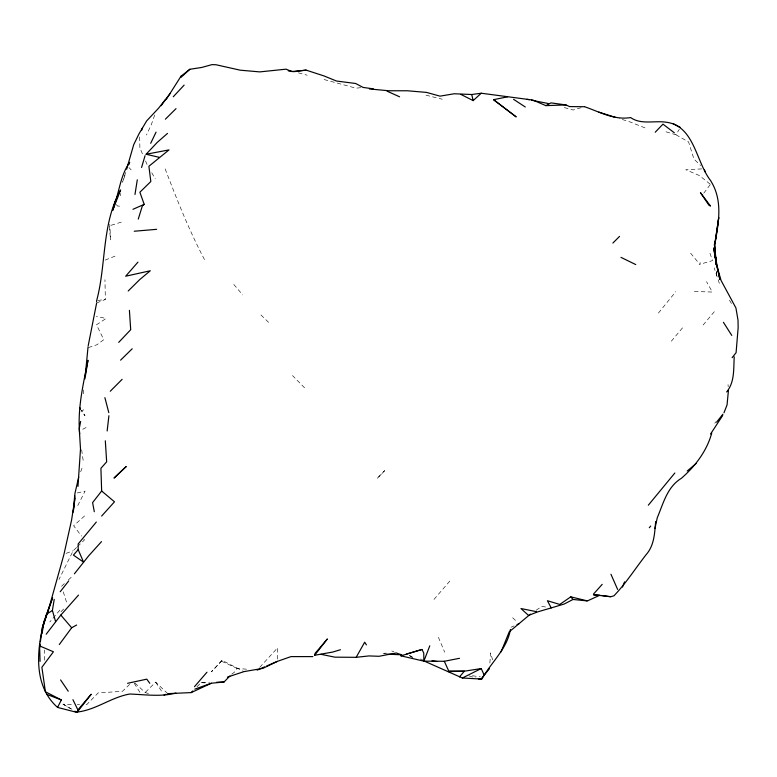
<?xml version="1.0" encoding="UTF-8"?>
<svg xmlns="http://www.w3.org/2000/svg" width="777" height="777" viewBox="0 0 777 777"><rect width="100%" height="100%" fill="white"/><g stroke="black" fill="none" stroke-linecap="round" stroke-linejoin="round"><path stroke-width="0.58" stroke-dasharray="3.88 2.91" d="M44.299 660.227L44.415 650.009M139.675 136.946L139.879 147.844L143.172 155.497M277.399 659.119L277.642 647.804L259.528 667.55M489.879 663.043L490.608 652.894L493.142 661.829M120.454 195.746L120.668 193.473M125.66 172.436L122.543 182.206L125.719 173.358M222.096 660.343L211.402 671.852L222.096 660.343L243.988 671.619M154.691 115.035L151.389 124.446L146.465 135.004M80.662 471.843L82.216 467.705M76.622 547.445L73.145 550.796L58.965 579.525M77.749 505.613L85.052 491.122L77.176 492.968M666.006 131.818L675.912 134.761L679.302 129.312M246.532 669.211L237.102 668.395L234.236 672.377L231.575 674.281M703.748 193.23L710.421 184.363L709.508 182.139M658.41 313.073L675.835 291.628M59.848 610.12L49.767 622.018M714.762 423.232L716.005 421.746M671.328 341.22L682.837 327.476M703.098 325.058L714.296 311.703M449.834 581.06L432.235 601.456M60.956 611.771L64.229 608.498M196.94 686.8L201.058 682.662L209.508 682.429M167.696 693.638L155.653 682.128L145.173 692.521L143.23 693.531M77.496 546.6L84.46 539.908L82.294 537.072M129.71 684.343L122.416 691.355L98.213 692.89L86.742 704.593L84.372 704.554M61.509 586.246L64.938 583.09M68.366 579.933L72.649 575.99M84.576 515.977L73.621 525.747L81.566 536.13M536.149 610.266L541.87 606.39L546.542 607.158M115.035 256.148L104.477 260.363M82.683 429.312L87.762 426.68M83.78 409.819L81.4 410.878L84.994 415.724L81.468 410.256M511.062 627.224L514.053 625.903M121.309 222.125L110.256 225.563M96.63 303.001L105.361 299.436L104.944 279.739M66.026 553.399L73.145 550.796M88.364 347.591L96.979 344.745L103.768 339.685L96.503 324.786L106.022 318.512L96.309 316.239M581.118 107.702L573.144 110.013L561.985 106.935M97.747 300.495L105.361 299.436M360.742 87.684L356.031 88.18L323.679 79.429M701.738 168.9L685.741 169.726L699.455 175.573L710.421 184.363M386.907 653.195L382.255 653.302L386.082 654.117M70.94 708.867L63.063 704.195L72.533 704.351M77.273 704.438L79.633 704.477M694.356 291.501L712.334 292.035L706.526 281.624M119.58 206.158L117.541 206.051L116.307 204.536M201.058 682.662L205.623 682.915M472.416 675.757L480.38 676.825M420.202 659.061L422.571 659.411M425.961 95.163L442.249 99.233M298.417 72.844L307.177 75.223M645.017 127.875L629.351 121.688L619.162 118.531M148.465 693.511L145.173 692.521L134.693 682.837M131.196 169.91L128.972 167.579M469.065 675.903L476.01 678.049M391.744 650.98L393.939 651.825M221.766 661.324L237.102 668.395M675.912 134.761L688.587 141.929L693.919 158.994L700.66 165.52M63.063 704.195L71.94 709.255M409.547 655.38L413.626 657.769M409.372 655.633L412.334 657.585M512.635 617.725L517.433 622.212M304.574 387.82L292.492 375.544M260.926 314.938L270.396 324.087M233.79 284.431L242.715 294.91M690.588 253.166L697.484 261.519L700.436 262.976L699.145 264.501L712.48 260.616L709.508 251.903M155.653 682.128L162.772 693.026M134.236 683.274L140.647 693.521M729.506 300.184L732.449 305.254M151.738 172.717L155.245 178.904M147.067 164.462L145.532 160.965M204.497 259.576C189.093 230.419 176.903 199.563 165.132 168.813M438.383 637.227L444.706 652.224M719.366 283.44L714.18 267.861M63.267 591.831L67.143 604.108M81.634 449.776L83.314 461.48M109.236 226.321L110.577 239.86L109.78 224.232M728.03 384.547L728.204 386.771M716.53 271.435L716.792 276.962L716.588 271.396M83.576 389.918L83.693 396.056M384.683 470.658L376.942 478.671L384.683 470.658"/><path stroke-width="1.17" d="M85.509 375.369L87.976 360.305C83.178 384.566 77.292 409.1 79.691 433.993M734.236 356.847C733.469 368.822 734.838 382.041 726.641 391.977M84.946 378.846L88.054 346.814M77.972 486.412L80.497 449.057L79.254 428.574L80.643 421.425M74.67 495.891L73.242 512.082L74.262 503.933M587.558 600.844L599.931 595.192L593.56 594.813L610.907 596.668L613.927 595.833C625.98 583.255 635.343 568.492 646.105 554.691C654.36 545.376 654.593 533.275 655.662 521.571M107.158 430.982L108.906 415.724M74.553 501.602L74.922 493.492L78.72 477.02M40.064 644.026L39.588 647.435L39.986 645.143M40.385 641.763L42.308 628.146L44.221 621.095L46.533 614.248L52.399 610.46L54.225 599.388M96.513 301.641L96.659 300.65C106.439 264.073 101.554 223.931 120.61 189.986L112.859 209.887L115.346 201.272L112.859 210.363M74.99 498.106L71.571 520.143L63.879 554.661L49.913 604.632L42.308 628.146L52.583 597.756M134.975 194.473L137.296 179.798M42.007 633.692L44.221 621.095C36.723 649.698 33.061 685.693 57.576 707.429L76.855 712.373L74.883 711.208M88.209 345.716L96.63 303.001M654.943 528.593L657.255 517.783C663.296 503.545 667.152 486.917 681.361 478.321C695.23 466.249 706.827 451.039 711.732 433.08M314.656 655.283L315.035 653.457L327.37 638.947L314.656 655.283L332.799 652.039L340.462 649.718M126.651 169.211L133.702 144.697L139.015 133.799L146.668 120.891L158.518 108.275L170.328 93.318M510.44 629.428C507.119 649.067 491.093 662.305 481.886 679.098L462.373 678L423.251 660.635M77.273 712.053L77.894 709.916L91.21 694.22L77.273 712.053C96.144 709.867 111.13 697.29 129.691 694.026C145.114 694.57 160.684 696.998 175.913 693.103M141.569 167.482L145.046 155.711M141.628 130.419L142.278 128.244M138.257 219.095L142.356 205.895L144.201 204.351L139.879 192.24L150.825 181.527L148.893 166.259L168.998 149.903L146.105 154.254L157.255 142.385L167.492 133.411M115.074 203.02C119.522 189.297 121.086 174.427 129.681 162.306L128.885 164.52M45.688 616.87L52.545 597.969M429.788 645.804L423.883 661.149L400.971 655.846L401.602 654.788L396.212 652.971L379.079 656.293L368.92 655.924L356.167 657.323L334.897 657.167L320.94 654.312M723.979 412.781L727.049 404.924L728.467 390.112M622.503 587.053L624.591 581.856M501.107 651.845L509.217 631.856L530.429 614.131M150.68 143.308L156.051 132.158M373.358 88.85L363.102 87.432L355.643 83.489L336.48 81.031L324.087 75.961L306.119 70.124L291.948 71.571L286.053 69.172L259.761 71.892L240.2 70.183L215.948 64.734L211.995 64.627L201.583 67.482L189.86 69.279L180.973 76.253L166.259 99.437M57.576 707.429L61.334 699.951L45.396 691.744L41.88 667.249L53.419 651.777L39.588 645.881L40.074 661.353M356.167 657.323L364.685 642.181L366.414 644.881M722.707 415.433L710.557 434.013M161.15 105.711L165.618 99.485M59.305 644.531L71.678 627.758L76.622 625.029M46.183 634.217L60.81 615.093L78.506 595.095M105.322 440.802L106.653 461.849L100.913 468.317L101.651 491.006L92.599 502.602L94.308 511.722M74.388 573.814L88.588 555.934L101.496 541.627M60.208 591.734L68.726 580.924M732.138 357.673L736.081 352.7L738.15 327.709L738.024 320.202L735.926 307.964L721.027 280.371L716.345 263.908L713.626 247.97L719.861 279.477L716.345 263.908L714.481 248.922L714.976 253.71M716.579 422.173L722.911 414.219M489.471 668.686L480.642 679.477L478.331 678.768M649.31 527.738L650.67 526.048M648.319 505.205L674.854 472.999M459.518 676.884L464.355 671.192L481.216 668.57L484.343 675.466M194.473 686.683L206.964 672.212M137.956 262.121L125.67 276.223L150.291 270.765L139.675 279.623L128.195 291.016M78.205 549.66L73.407 555.099L83.547 562.13L78.205 549.66L78.166 543.978L96.319 522.047M593.443 594.152L602.214 584.333M101.632 516.074L114.491 501.806L101.651 491.006M173.242 96.785L184.13 85.111M118.696 342.385L130.701 329.71L129.409 310.344M655.234 132.216L662.956 124.145L674.368 132.818M194.823 689.141L211.334 683.226L224.009 682.021L229.895 676M110.256 391.239L122.135 379.341M167.696 693.638L191.171 692.598L192.813 690.938M612.868 243.065L619.541 236.393M165.375 119.192L176.01 108.644M120.581 360.159L132.207 348.766M189.86 69.279L181.07 77.273L180.973 76.253M460.8 94.367L473.154 100.602L481.264 93.23L532.925 100.068L545.862 105.633L565.977 104.934L569.551 106.595L584.187 106.721M687.218 471.008L696.085 463.568M587.082 600.825L570.784 596.843L559.761 604.438L547.416 600.728L551.214 607.915L564.219 604.02L572.999 599.465L586.985 600.883M545.862 105.633L550.951 102.885L565.977 104.934M462.373 678L481.216 668.57M312.878 656.604L290.967 656.614L277.35 661.382L262.869 668.356L243.988 671.619L227.428 677.126M191.171 692.598L211.334 683.226M132.945 209.314L144.201 204.351M517.045 624.582L519.036 623.708M257.148 670.133L264.588 666.909M266.715 665.986L277.35 661.382M164.064 695.007L165.88 694.327M400.971 655.846L421.93 649.485L423.737 652.923L423.883 661.149L444.308 661.276L459.489 658.313M406.633 654.011L421.93 649.485M551.214 607.915L537.742 611.858L528.525 615.423L520.978 608.537L536.48 611.674M127.574 683.294L146.804 679.147L149.776 683.313M493.55 99.679L516.045 116.793L493.55 99.679L507.595 96.824M369.405 88.947L388.704 90.763L407.371 90.773L426.544 92.405L439.967 96.144L454.224 93.764L471.736 94.512L481.264 93.23M306.119 70.124L294.036 71.649L288.267 70.862M134.256 231.235L156.624 229.332M216.764 682.225L224.009 682.021M448.047 671.59L464.355 671.192L448.727 670.988L444.308 661.276M387.276 654.166L401.602 654.788M432.051 660.79L436.791 661.48M602.253 595.541L610.401 596.785M715.84 260.936L714.918 244.483L718.744 217.55L714.791 244.017C718.638 223.407 722.892 200.971 711.305 181.789L710.683 180.672C695.784 161.878 694.521 125.476 665.782 122.164C654.088 120.503 641.044 124.903 630.662 117.58C613.956 120.328 599.679 111.869 584.537 106.711M548.873 103.623L531.487 100.214M527.146 99.31L529.322 99.767M146.105 154.254L159.217 157.323M615.772 117.482L598.873 112.111M723.416 322.309L731.788 335.431M46.766 694.366L61.334 699.951M387.131 91.2L399.572 96.785M620.978 257.372L635.761 264.578M672.901 123.456L680.429 127.496M513.578 99.33L525.301 107.003M60.81 615.093L71.678 627.758M570.784 596.843L572.999 599.465M60.587 679.914L68.24 691.229M79.701 407.517L80.555 409.197M72.931 699.669L77.894 709.916M610.945 574.242L617.618 589.422M704.486 169.901L705.399 172.125M52.399 610.46L55.565 621.561M104.885 397.649L108.799 412.626M471.736 94.512L473.154 100.602M715.967 263.286L716.209 264.802M714.481 248.922L716.268 263.403L714.335 244.182M715.287 255.235L716.345 264.714M715.228 256.109L715.724 260.887L715.19 255.128M125.524 467.074L114.015 478.088L126.272 466.54L125.524 467.074M710.382 205.895L708.974 205.274L700.475 192.686L710.382 205.895M714.889 251.67L714.626 249.3L714.85 251.631"/></g></svg>
